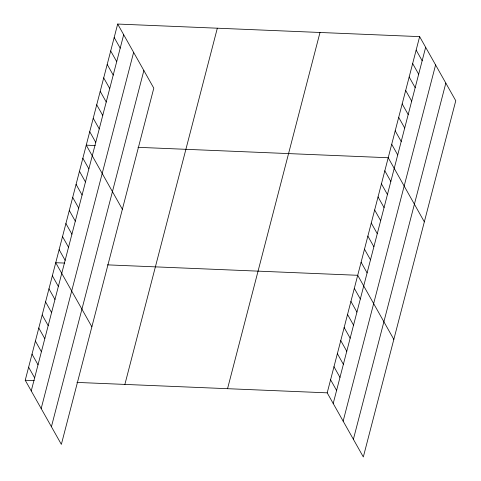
<?xml version="1.0" encoding="UTF-8"?>
<svg xmlns="http://www.w3.org/2000/svg" width="481" height="481" viewBox="0 0 481 481"><rect width="100%" height="100%" fill="white"/><g stroke="black" fill="none" stroke-linecap="round" stroke-linejoin="round"><path stroke-width="0.72" d="M117.677 24.05L153.8 88.155L61.358 444.372L25.234 380.261L117.677 24.05L419.642 36.628L455.766 100.739L363.323 456.95L327.2 392.845L419.642 36.628M31.241 390.927L123.689 34.716M41.18 408.561L133.628 52.351M51.419 426.731L143.867 70.521M124.88 384.415L217.328 28.205M227.549 388.69L319.997 32.48M333.207 403.505L425.655 47.294M343.145 421.14L435.594 64.929M353.385 439.315L445.833 83.105M95.238 145.539L86.249 145.16L122.372 209.271M137.945 147.318L388.215 157.744L424.338 221.849M64.731 263.083L55.742 262.71L91.865 326.821M107.437 264.863L357.708 275.294L393.831 339.4M25.234 380.261L34.223 380.633M76.93 382.413L327.2 392.845M416.155 50.09L422.162 60.75M412.662 63.546L418.668 74.206M409.169 77.002L415.175 87.668M405.675 90.458L411.682 101.124M402.182 103.914L408.189 114.58M398.689 117.37L404.701 128.036M395.196 130.832L401.208 141.492M391.708 144.288L397.715 154.948M384.824 170.803L390.831 181.469M381.433 183.862L387.439 194.528M378.042 196.927L384.054 207.588M374.657 209.987L380.663 220.653M371.266 223.046L377.272 233.712M367.875 236.111L373.881 246.771M364.484 249.17L370.496 259.836M361.093 262.229L367.105 272.895M354.317 288.353L360.323 299.02M350.926 301.413L356.932 312.079M347.535 314.478L353.547 325.138M344.143 327.537L350.156 338.203M340.758 340.596L346.765 351.262M337.367 353.661L343.374 364.321M333.976 366.72L339.989 377.387M330.585 379.78L336.598 390.446M114.189 37.506L120.196 48.172M110.696 50.962L116.703 61.628M107.203 64.418L113.209 75.084M103.71 77.88L109.716 88.54M100.216 91.336L106.229 101.996M96.723 104.792L102.736 115.458M93.23 118.248L99.242 128.914M89.743 131.704L95.749 142.37M82.858 158.225L88.865 168.885M79.467 171.284L85.474 181.95M76.076 184.343L82.089 195.009M72.691 197.408L78.698 208.069M69.3 210.468L75.307 221.134M65.909 223.527L71.916 234.193M62.518 236.592L68.53 247.252M59.127 249.651L65.139 260.317M52.351 275.775L58.357 286.435M48.96 288.834L54.966 299.495M45.569 301.894L51.581 312.56M42.178 314.953L48.19 325.619M38.793 328.018L44.799 338.678M35.402 341.077L41.408 351.743M32.011 354.136L38.023 364.802M28.619 367.201L34.632 377.862"/></g></svg>
